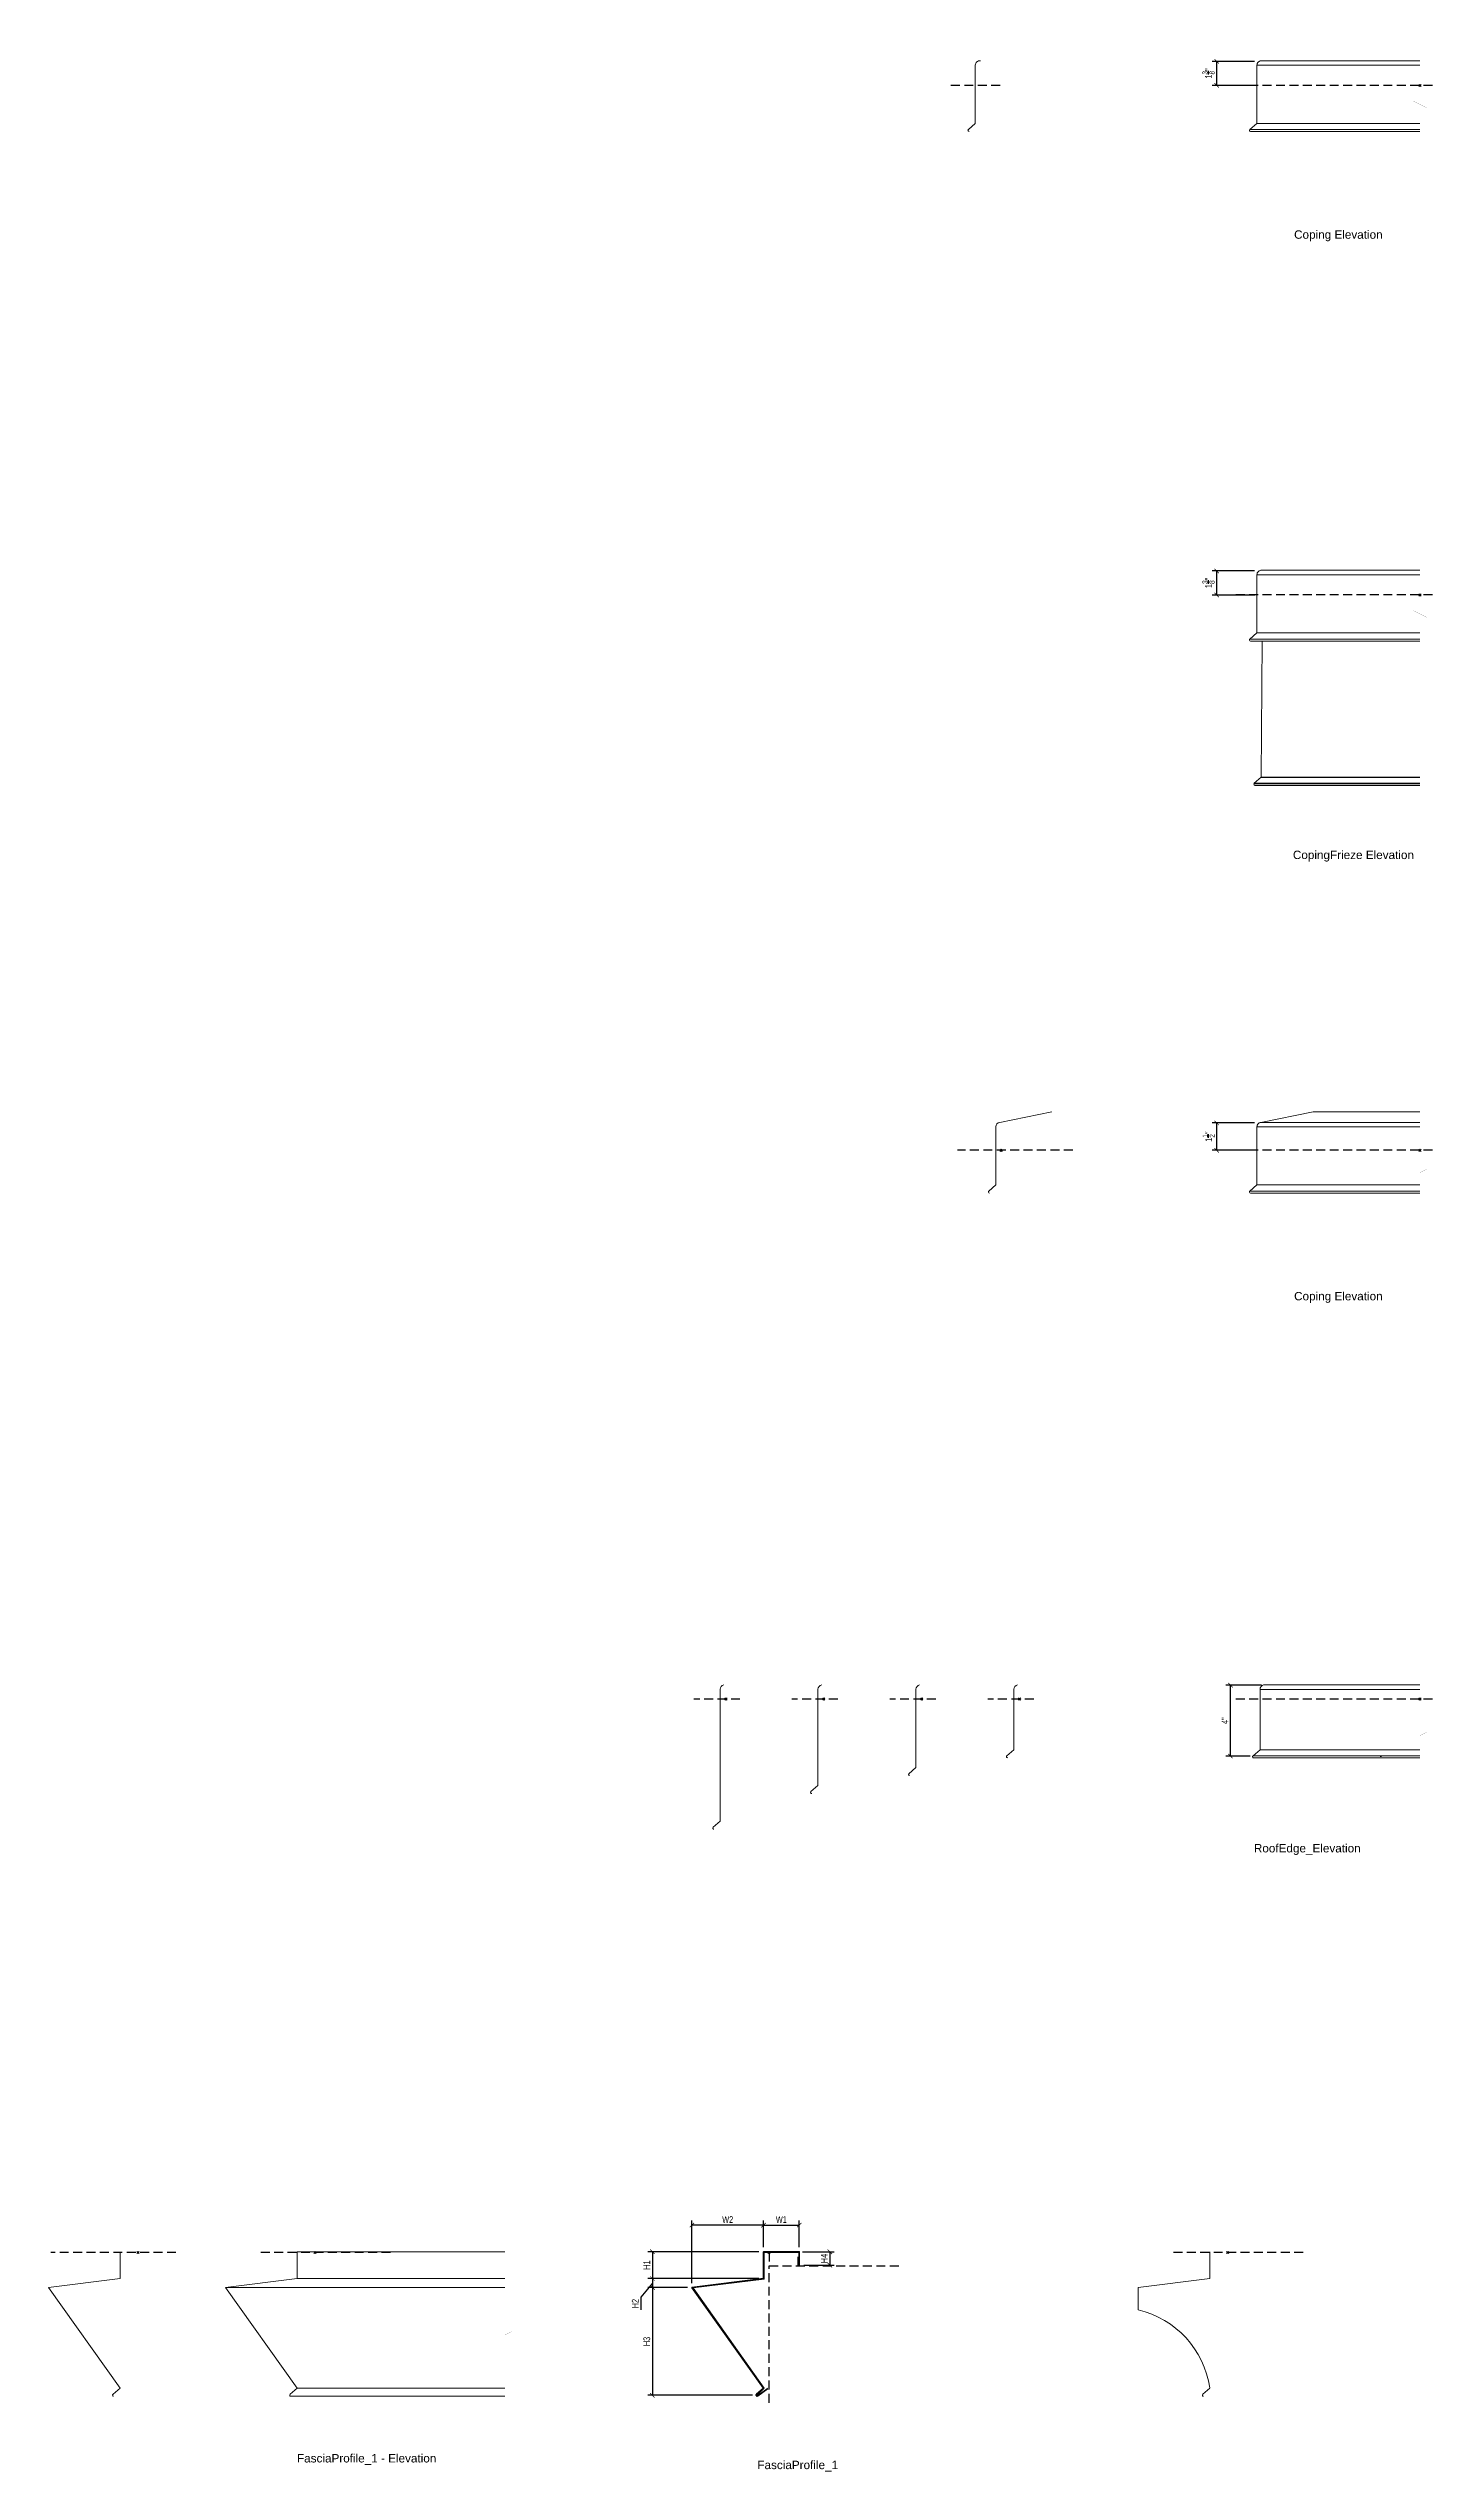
# Model space of a CAD drawing. Header units: inches. Extents: x 1550 to 1938, y 1113 to 1725.
# Drawn here: x 1565.9 to 1643.3, y 1587.6 to 1723.1 of the extents above; entities that cross this region are included whole.
import ezdxf
from ezdxf.enums import TextEntityAlignment as Align

# ---------------------------------------------------------------- set-up
doc = ezdxf.new("R2010")
doc.units = ezdxf.units.IN
doc.header["$LTSCALE"] = 4
doc.header["$MEASUREMENT"] = 0
doc.header["$PDMODE"] = 99
doc.header["$PDSIZE"] = 0.0625
doc.linetypes.add('HIDDEN2', pattern=[0.1875, 0.125, -0.0625])
doc.layers.get('Defpoints').update_dxf_attribs({"color": 121})
for name, color, linetype, lineweight in [('A-Anno-Dims', 211, 'Continuous', 25), ('A-Anno-Symb', 131, 'Continuous', 25), ('G-Anno-Ttlb', 213, 'Continuous', 50), ('SubStrate', 81, 'HIDDEN2', 25), ('Thin', 150, 'Continuous', 18), ('Wide', 212, 'Continuous', 35)]:
    doc.layers.add(name, color=color, linetype=linetype, lineweight=lineweight)
doc.layers.add('G-Anno-Nplt', color=140, linetype='Continuous', lineweight=18, plot=False)
doc.styles.add('Arch-Dim', font='arial.ttf', dxfattribs={"width": 0.75})
doc.styles.add('RomanS', font='romans.shx')
doc.dimstyles.new('Aec-Arch-I-3', dxfattribs={"dimscale": 4, "dimtxt": 0.09375, "dimasz": 0.0625, "dimexe": 0.0625, "dimexo": 0.0625, "dimgap": 0.03125, "dimtad": 1, "dimdec": 4, "dimzin": 3, "dimdsep": 46, "dimlunit": 4, "dimtxsty": 'Arch-Dim', "dimblk": 'ARCHTICK', "dimcen": 0.09375, "dimclrd": 8, "dimclre": 8, "dimazin": 2, "dimtfac": 0.75, "dimtdec": 4, "dimtix": 1, "dimtmove": 1, "dimatfit": 2, "dimldrblk": 'OPEN90', "dimfxl": 1, "dimtolj": 1, "dimtzin": 0, "dimarcsym": 0})

# ---------------------------------------------------------------- blocks, each defined once
blk = doc.blocks.new('Anno_Title_T2')
at = {"color": 0, "linetype": 'ByBlock', "lineweight": -2, "style": 'RomanS'}
blk.add_attdef('TITLE', (0, 0.5), '', height=1.25, dxfattribs=at)
blk.add_attdef('SCALE', text='', height=0.75, dxfattribs=at).set_placement((0, -0.5), align=Align.TOP_LEFT)
blk = doc.blocks.new('_ArchTick')
at = {"color": 0, "linetype": 'ByBlock', "const_width": 0.15}
blk.add_lwpolyline([(-0.5, -0.5), (0.5, 0.5)], dxfattribs=at)
blk = doc.blocks.new('*D16')
at = {"layer": 'A-Anno-Dims', "color": 8, "lineweight": -2, "transparency": 16777216}
for p, q in [((1633.34, 1722.35), (1630.98, 1722.35)), ((1631.23, 1721.01), (1631.23, 1722.35)), ((1633.37, 1721.01), (1630.98, 1721.01))]:
    blk.add_line(p, q, dxfattribs=at)
at = {"layer": 'Defpoints', "color": 0, "transparency": 16777216}
for p in [(1631.23, 1722.35), (1633.59, 1722.35), (1633.62, 1721.01)]:
    blk.add_point(p, dxfattribs=at)
at = {"layer": 'A-Anno-Dims', "color": 8, "lineweight": -2, "transparency": 16777216, "xscale": 0.25, "yscale": 0.25, "zscale": 0.25}
for p, rotation in [((1631.23, 1722.35), 90), ((1631.23, 1721.01), 270)]:
    blk.add_blockref('_ArchTick', p, dxfattribs=dict(at, rotation=rotation))
at = {"layer": 'A-Anno-Dims', "color": 0, "transparency": 16777216, "insert": (1630.77, 1721.68), "char_height": 0.375, "attachment_point": 5, "rotation": 90, "style": 'Arch-Dim'}
blk.add_mtext('\\A1;1{\\H0.750000x;\\S3/8;}"', dxfattribs=at)
blk = doc.blocks.new('_Open90')
at = {"color": 0, "linetype": 'ByBlock', "lineweight": -2}
for p, q in [((0, 0), (-1, 0)), ((-0.5, 0.5), (0, 0)), ((0, 0), (-0.5, -0.5))]:
    blk.add_line(p, q, dxfattribs=at)
blk = doc.blocks.new('*D56')
at = {"layer": 'A-Anno-Dims', "color": 8, "lineweight": -2, "transparency": 16777216}
for p, q in [((1633.34, 1693.86), (1630.98, 1693.86)), ((1631.23, 1692.51), (1631.23, 1693.86)), ((1633.37, 1692.51), (1630.98, 1692.51))]:
    blk.add_line(p, q, dxfattribs=at)
at = {"layer": 'Defpoints', "color": 0, "transparency": 16777216}
for p in [(1631.23, 1693.86), (1633.59, 1693.86), (1633.62, 1692.51)]:
    blk.add_point(p, dxfattribs=at)
at = {"layer": 'A-Anno-Dims', "color": 8, "lineweight": -2, "transparency": 16777216, "xscale": 0.25, "yscale": 0.25, "zscale": 0.25}
for p, rotation in [((1631.23, 1693.86), 90), ((1631.23, 1692.51), 270)]:
    blk.add_blockref('_ArchTick', p, dxfattribs=dict(at, rotation=rotation))
at = {"layer": 'A-Anno-Dims', "color": 0, "transparency": 16777216, "insert": (1630.77, 1693.19), "char_height": 0.375, "attachment_point": 5, "rotation": 90, "style": 'Arch-Dim'}
blk.add_mtext('\\A1;1{\\H0.750000x;\\S3/8;}"', dxfattribs=at)
blk = doc.blocks.new('*D110')
at = {"layer": 'A-Anno-Dims', "color": 8, "lineweight": -2, "transparency": 16777216}
for p, q in [((1633.34, 1662.99), (1630.98, 1662.99)), ((1631.23, 1661.46), (1631.23, 1662.99)), ((1633.37, 1661.46), (1630.98, 1661.46))]:
    blk.add_line(p, q, dxfattribs=at)
at = {"layer": 'Defpoints', "color": 0, "transparency": 16777216}
for p in [(1631.23, 1662.99), (1633.59, 1662.99), (1633.62, 1661.46)]:
    blk.add_point(p, dxfattribs=at)
at = {"layer": 'A-Anno-Dims', "color": 8, "lineweight": -2, "transparency": 16777216, "xscale": 0.25, "yscale": 0.25, "zscale": 0.25}
for p, rotation in [((1631.23, 1662.99), 90), ((1631.23, 1661.46), 270)]:
    blk.add_blockref('_ArchTick', p, dxfattribs=dict(at, rotation=rotation))
at = {"layer": 'A-Anno-Dims', "color": 0, "transparency": 16777216, "insert": (1630.78, 1662.22), "char_height": 0.375, "attachment_point": 5, "rotation": 90, "style": 'Arch-Dim'}
blk.add_mtext('\\A1;1{\\H0.750000x;\\S1/2;}"', dxfattribs=at)
blk = doc.blocks.new('*D148')
at = {"layer": 'A-Anno-Dims', "color": 8, "lineweight": -2, "transparency": 16777216}
for p, q in [((1633.74, 1631.55), (1631.75, 1631.55)), ((1632, 1627.58), (1632, 1631.55)), ((1633.1, 1627.58), (1631.75, 1627.58))]:
    blk.add_line(p, q, dxfattribs=at)
at = {"layer": 'Defpoints', "color": 0, "transparency": 16777216}
for p in [(1632, 1631.55), (1633.99, 1631.55), (1633.35, 1627.58)]:
    blk.add_point(p, dxfattribs=at)
at = {"layer": 'A-Anno-Dims', "color": 8, "lineweight": -2, "transparency": 16777216, "xscale": 0.25, "yscale": 0.25, "zscale": 0.25}
for p, rotation in [((1632, 1631.55), 90), ((1632, 1627.58), 270)]:
    blk.add_blockref('_ArchTick', p, dxfattribs=dict(at, rotation=rotation))
at = {"layer": 'A-Anno-Dims', "color": 0, "transparency": 16777216, "insert": (1631.69, 1629.56), "char_height": 0.375, "attachment_point": 5, "rotation": 90, "style": 'Arch-Dim'}
blk.add_mtext('\\A1;4"', dxfattribs=at)
blk = doc.blocks.new('*D161')
at = {"layer": 'A-Anno-Dims', "color": 8, "lineweight": -2, "transparency": 16777216}
for p, q in [((1605.89, 1600.11), (1605.89, 1601.6)), ((1605.89, 1601.35), (1607.89, 1601.35)), ((1607.89, 1600.11), (1607.89, 1601.6))]:
    blk.add_line(p, q, dxfattribs=at)
at = {"layer": 'Defpoints', "color": 0, "transparency": 16777216}
for p in [(1607.89, 1601.35), (1605.89, 1599.86), (1607.89, 1599.86)]:
    blk.add_point(p, dxfattribs=at)
at = {"layer": 'A-Anno-Dims', "color": 8, "lineweight": -2, "transparency": 16777216, "xscale": 0.25, "yscale": 0.25, "zscale": 0.25, "rotation": 180}
blk.add_blockref('_ArchTick', (1605.89, 1601.35), dxfattribs=at)
at = {"layer": 'A-Anno-Dims', "color": 8, "lineweight": -2, "transparency": 16777216, "xscale": 0.25, "yscale": 0.25, "zscale": 0.25}
blk.add_blockref('_ArchTick', (1607.89, 1601.35), dxfattribs=at)
at = {"layer": 'A-Anno-Dims', "color": 0, "transparency": 16777216, "insert": (1606.89, 1601.66), "char_height": 0.375, "attachment_point": 5, "style": 'Arch-Dim'}
blk.add_mtext('\\A1;W1', dxfattribs=at)
blk = doc.blocks.new('*D162')
at = {"layer": 'A-Anno-Dims', "color": 8, "lineweight": -2, "transparency": 16777216}
for p, q in [((1608.08, 1599.86), (1609.85, 1599.86)), ((1608.14, 1599.11), (1609.85, 1599.11)), ((1609.6, 1599.86), (1609.6, 1599.11))]:
    blk.add_line(p, q, dxfattribs=at)
at = {"layer": 'Defpoints', "color": 0, "transparency": 16777216}
for p in [(1607.83, 1599.86), (1607.89, 1599.11), (1609.6, 1599.11)]:
    blk.add_point(p, dxfattribs=at)
at = {"layer": 'A-Anno-Dims', "color": 8, "lineweight": -2, "transparency": 16777216, "xscale": 0.25, "yscale": 0.25, "zscale": 0.25}
for p, rotation in [((1609.6, 1599.86), 90), ((1609.6, 1599.11), 270)]:
    blk.add_blockref('_ArchTick', p, dxfattribs=dict(at, rotation=rotation))
at = {"layer": 'A-Anno-Dims', "color": 0, "transparency": 16777216, "insert": (1609.29, 1599.48), "char_height": 0.375, "attachment_point": 5, "rotation": 90, "style": 'Arch-Dim'}
blk.add_mtext('\\A1;H4', dxfattribs=at)
blk = doc.blocks.new('*D163')
at = {"layer": 'A-Anno-Dims', "color": 8, "lineweight": -2, "transparency": 16777216}
for p, q in [((1601.89, 1598.11), (1601.89, 1601.6)), ((1605.89, 1601.35), (1601.89, 1601.35)), ((1605.89, 1600.11), (1605.89, 1601.6))]:
    blk.add_line(p, q, dxfattribs=at)
at = {"layer": 'Defpoints', "color": 0, "transparency": 16777216}
for p in [(1601.89, 1601.35), (1605.89, 1599.86), (1601.89, 1597.86)]:
    blk.add_point(p, dxfattribs=at)
at = {"layer": 'A-Anno-Dims', "color": 8, "lineweight": -2, "transparency": 16777216, "xscale": 0.25, "yscale": 0.25, "zscale": 0.25, "rotation": 180}
blk.add_blockref('_ArchTick', (1601.89, 1601.35), dxfattribs=at)
at = {"layer": 'A-Anno-Dims', "color": 8, "lineweight": -2, "transparency": 16777216, "xscale": 0.25, "yscale": 0.25, "zscale": 0.25}
blk.add_blockref('_ArchTick', (1605.89, 1601.35), dxfattribs=at)
at = {"layer": 'A-Anno-Dims', "color": 0, "transparency": 16777216, "insert": (1603.89, 1601.66), "char_height": 0.375, "attachment_point": 5, "style": 'Arch-Dim'}
blk.add_mtext('\\A1;W2', dxfattribs=at)
blk = doc.blocks.new('*D164')
at = {"layer": 'A-Anno-Dims', "color": 8, "lineweight": -2, "transparency": 16777216}
for p, q in [((1605.64, 1599.86), (1599.43, 1599.86)), ((1599.68, 1599.86), (1599.68, 1598.36)), ((1605.64, 1598.36), (1599.43, 1598.36))]:
    blk.add_line(p, q, dxfattribs=at)
at = {"layer": 'Defpoints', "color": 0, "transparency": 16777216}
for p in [(1605.89, 1599.86), (1599.68, 1598.36), (1605.89, 1598.36)]:
    blk.add_point(p, dxfattribs=at)
at = {"layer": 'A-Anno-Dims', "color": 8, "lineweight": -2, "transparency": 16777216, "xscale": 0.25, "yscale": 0.25, "zscale": 0.25}
for p, rotation in [((1599.68, 1599.86), 90), ((1599.68, 1598.36), 270)]:
    blk.add_blockref('_ArchTick', p, dxfattribs=dict(at, rotation=rotation))
at = {"layer": 'A-Anno-Dims', "color": 0, "transparency": 16777216, "insert": (1599.37, 1599.11), "char_height": 0.375, "attachment_point": 5, "rotation": 90, "style": 'Arch-Dim'}
blk.add_mtext('\\A1;H1', dxfattribs=at)
blk = doc.blocks.new('*D165')
at = {"layer": 'A-Anno-Dims', "color": 8, "lineweight": -2, "transparency": 16777216}
for p, q in [((1599.68, 1598.11), (1599.03, 1597.31)), ((1605.64, 1598.36), (1599.43, 1598.36)), ((1601.64, 1597.86), (1599.43, 1597.86)), ((1599.68, 1598.36), (1599.68, 1597.86)), ((1599.03, 1597.31), (1599.03, 1596.61))]:
    blk.add_line(p, q, dxfattribs=at)
at = {"layer": 'Defpoints', "color": 0, "transparency": 16777216}
for p in [(1599.68, 1597.86), (1601.89, 1597.86), (1605.89, 1598.36)]:
    blk.add_point(p, dxfattribs=at)
at = {"layer": 'A-Anno-Dims', "color": 8, "lineweight": -2, "transparency": 16777216, "xscale": 0.25, "yscale": 0.25, "zscale": 0.25}
for p, rotation in [((1599.68, 1598.36), 90), ((1599.68, 1597.86), 270)]:
    blk.add_blockref('_ArchTick', p, dxfattribs=dict(at, rotation=rotation))
at = {"layer": 'A-Anno-Dims', "color": 0, "transparency": 16777216, "insert": (1598.72, 1596.96), "char_height": 0.375, "attachment_point": 5, "rotation": 90, "style": 'Arch-Dim'}
blk.add_mtext('\\A1;H2', dxfattribs=at)
blk = doc.blocks.new('*D166')
at = {"layer": 'A-Anno-Dims', "color": 8, "lineweight": -2, "transparency": 16777216}
for p, q in [((1601.64, 1597.86), (1599.43, 1597.86)), ((1599.68, 1597.86), (1599.68, 1591.83)), ((1605.27, 1591.83), (1599.43, 1591.83))]:
    blk.add_line(p, q, dxfattribs=at)
at = {"layer": 'Defpoints', "color": 0, "transparency": 16777216}
for p in [(1601.89, 1597.86), (1599.68, 1591.83), (1605.52, 1591.83)]:
    blk.add_point(p, dxfattribs=at)
at = {"layer": 'A-Anno-Dims', "color": 8, "lineweight": -2, "transparency": 16777216, "xscale": 0.25, "yscale": 0.25, "zscale": 0.25}
for p, rotation in [((1599.68, 1597.86), 90), ((1599.68, 1591.83), 270)]:
    blk.add_blockref('_ArchTick', p, dxfattribs=dict(at, rotation=rotation))
at = {"layer": 'A-Anno-Dims', "color": 0, "transparency": 16777216, "insert": (1599.37, 1594.84), "char_height": 0.375, "attachment_point": 5, "rotation": 90, "style": 'Arch-Dim'}
blk.add_mtext('\\A1;H3', dxfattribs=at)
blk = doc.blocks.new('AecDtl_FasciaProfile_1UK')
at = {"layer": 'Thin'}
blk.add_lwpolyline([(-0.68, -7.99), (-0.27, -7.58), (-4.25, -1.98), (-0.28, -1.49), (-0.28, 0.01), (1.66, 0.01), (1.66, -0.71)], dxfattribs=at)
at = {"layer": 'Wide'}
blk.add_lwpolyline([(-0.31, -1.46), (-0.31, 0.04), (1.69, 0.04), (1.69, -0.71)], dxfattribs=at)
blk.add_lwpolyline([(-0.07, -7.6), (-0.62, -8.02, -0.393565), (-0.71, -8.01), (-0.71, -8.01, -0.414214), (-0.7, -7.92), (-0.31, -7.58), (-4.31, -1.96), (-0.31, -1.46)], format="xyb", dxfattribs=at)
blk = doc.blocks.new('AecDtl_CopingElevUK')
at = {"layer": 'Defpoints'}
for p in [(-0.03, 1.38), (-0.31, 1.13), (-0.7, -2.46), (-0.66, -2.58), (-0.31, -2.12)]:
    blk.add_point(p, dxfattribs=at)
at = {"layer": 'Thin'}
blk.add_lwpolyline([(-0.66, -2.58, -0.642989), (-0.7, -2.46), (-0.31, -2.12), (-0.31, 1.13, -0.447008), (-0.03, 1.38, -18.055385)], format="xyb", dxfattribs=at)
blk = doc.blocks.new('AecDtl_RoofEdge4ElevUK')
at = {"layer": 'Defpoints'}
for p in [(-0.33, 0.55), (-0.12, 0.79), (-0.72, -3.17), (-0.68, -3.28), (-0.33, -2.83)]:
    blk.add_point(p, dxfattribs=at)
at = {"layer": 'Thin'}
blk.add_lwpolyline([(-0.68, -3.28, -0.189701), (-0.72, -3.26), (-0.72, -3.26, -0.414214), (-0.72, -3.17), (-0.33, -2.83), (-0.33, 0.55, -0.357511), (-0.12, 0.79)], format="xyb", dxfattribs=at)
blk = doc.blocks.new('AecDtl_RoofEdge5ElevUK')
at = {"layer": 'Defpoints'}
for p in [(-0.33, 0.55), (-0.12, 0.79), (-0.33, -3.83), (-0.72, -4.17), (-0.68, -4.28)]:
    blk.add_point(p, dxfattribs=at)
at = {"layer": 'Thin'}
blk.add_lwpolyline([(-0.68, -4.28, -0.189701), (-0.72, -4.26), (-0.72, -4.26, -0.414214), (-0.72, -4.17), (-0.33, -3.83), (-0.33, 0.55, -0.357511), (-0.12, 0.79)], format="xyb", dxfattribs=at)
blk = doc.blocks.new('AecDtl_RoofEdge6ElevUK')
at = {"layer": 'Defpoints'}
for p in [(-0.33, 0.55), (-0.12, 0.79), (-0.72, -5.17), (-0.68, -5.28), (-0.33, -4.83)]:
    blk.add_point(p, dxfattribs=at)
at = {"layer": 'Thin'}
blk.add_lwpolyline([(-0.68, -5.28, -0.189701), (-0.72, -5.26), (-0.72, -5.26, -0.414214), (-0.72, -5.17), (-0.33, -4.83), (-0.33, 0.55, -0.357511), (-0.12, 0.79)], format="xyb", dxfattribs=at)
blk = doc.blocks.new('AecDtl_RoofEdge8ElevUK')
at = {"layer": 'Defpoints'}
for p in [(-0.33, 0.55), (-0.12, 0.79), (-0.72, -7.17), (-0.68, -7.28), (-0.33, -6.83)]:
    blk.add_point(p, dxfattribs=at)
at = {"layer": 'Thin'}
blk.add_lwpolyline([(-0.68, -7.28, -0.189701), (-0.72, -7.26), (-0.72, -7.26, -0.414214), (-0.72, -7.17), (-0.33, -6.83), (-0.33, 0.55, -0.357511), (-0.12, 0.79)], format="xyb", dxfattribs=at)
blk = doc.blocks.new('AecDtl_FasciaPro1ElevUK')
at = {"layer": 'Defpoints'}
for p in [(-1, 0.04), (-5, -1.96), (-1, -1.46), (-1.39, -7.92), (-1.36, -8.03), (-1, -7.58)]:
    blk.add_point(p, dxfattribs=at)
at = {"layer": 'Thin'}
for p, q in [((-1, -1.46), (-1, 0.04)), ((-5, -1.96), (-1, -1.46)), ((-1, -7.58), (-5, -1.96)), ((-1.4, -8.01), (-1.4, -8.01)), ((-1.39, -7.92), (-1, -7.58))]:
    blk.add_line(p, q, dxfattribs=at)
for start, end in [(131.285, 221.285), (221.285, 264.2507)]:
    blk.add_arc((-1.35, -7.97), 0.0625, start, end, dxfattribs=at)
blk = doc.blocks.new('AecDtl_FasciaPro2ElevUK')
at = {"layer": 'Defpoints'}
for p in [(-1, 0.04), (-5, -1.96), (-1, -1.46), (-5, -3.21), (-1.39, -7.92), (-1.36, -8.03), (-1, -7.58)]:
    blk.add_point(p, dxfattribs=at)
at = {"layer": 'Thin'}
for p, q in [((-1, 0.04), (-1, -1.46)), ((-1, -1.46), (-5, -1.96)), ((-5, -1.96), (-5, -3.21)), ((-1.4, -8.01), (-1.4, -8.01)), ((-1, -7.58), (-1.39, -7.92))]:
    blk.add_line(p, q, dxfattribs=at)
for centre, radius, start, end in [((-6.19, -8.31), 5.24, 8.0721, 76.865), ((-1.35, -7.97), 0.0625, 131.285, 221.285), ((-1.35, -7.97), 0.0625, 221.285, 264.2507)]:
    blk.add_arc(centre, radius, start, end, dxfattribs=at)
blk = doc.blocks.new('AecDtl_PeakedCopingElevUK')
at = {"layer": 'Defpoints'}
for p in [(-0.08, 1.56), (2.84, 2.15), (-0.3, 1.31), (-0.69, -2.28), (-0.66, -2.39), (-0.3, -1.94)]:
    blk.add_point(p, dxfattribs=at)
at = {"layer": 'Thin'}
blk.add_lwpolyline([(-0.66, -2.39, -0.642989), (-0.69, -2.28), (-0.3, -1.94), (-0.3, 1.31, -0.382162), (-0.08, 1.56), (2.84, 2.15)], format="xyb", dxfattribs=at)

msp = doc.modelspace()

# ---------------------------------------------------------------- linework, layer by layer
msp.add_point((1619.1793, 1661.45685))
at = {"layer": 'A-Anno-Dims'}
for points in [[(1633.32418, 1681.98659), (1642.59137, 1681.98659)], [(1633.36067, 1681.87572), (1642.59137, 1681.87572)], [(1633.71645, 1682.33102), (1642.59137, 1682.33102)]]:
    msp.add_lwpolyline(points, dxfattribs=at)
at = {"layer": 'A-Anno-Symb', "const_width": 0.00375}
for points in [[(1642.59137, 1723.07476), (1642.59137, 1721.82454), (1642.59137, 1720.32454), (1642.21637, 1720.13704), (1642.96637, 1719.76204), (1642.59137, 1719.57454), (1642.59137, 1718.07454), (1642.59137, 1716.82431)], [(1642.59137, 1694.58059), (1642.59137, 1693.33036), (1642.59137, 1691.83036), (1642.21637, 1691.64286), (1642.96637, 1691.26786), (1642.59137, 1691.08036), (1642.59137, 1689.58036), (1642.59137, 1680.47821)], [(1642.59137, 1663.70608), (1642.59137, 1662.45586), (1642.59137, 1660.95586), (1642.21637, 1660.76836), (1642.96637, 1660.39336), (1642.59137, 1660.20586), (1642.59137, 1658.70586), (1642.59137, 1657.45564)], [(1642.59137, 1632.22236), (1642.59137, 1630.97214), (1642.59137, 1629.47214), (1642.21637, 1629.28464), (1642.96637, 1628.90964), (1642.59137, 1628.72214), (1642.59137, 1627.22214), (1642.59137, 1625.97191)], [(1591.4212, 1601.58341), (1591.4212, 1597.44869), (1591.4212, 1595.94869), (1591.0462, 1595.76119), (1591.7962, 1595.38619), (1591.4212, 1595.19869), (1591.4212, 1593.69869), (1591.4212, 1589.56396)]]:
    msp.add_lwpolyline(points, dxfattribs=at)
at = {"layer": 'G-Anno-Nplt'}
for p in [(1642.59137, 1721.00759), (1642.59137, 1692.51341), (1642.59137, 1661.45685), (1603.79239, 1630.76441), (1609.26743, 1630.76441), (1614.74247, 1630.76441), (1620.21752, 1630.76441), (1642.59137, 1630.76441), (1570.9148, 1599.81557), (1580.81454, 1599.81557), (1606.20276, 1599.81557), (1631.84005, 1599.81557)]:
    msp.add_point(p, dxfattribs=at)
at = {"layer": 'SubStrate'}
for points in [[(1619.12222, 1721.00759), (1616.35396, 1721.00759)], [(1643.29733, 1721.00759), (1632.06598, 1721.00759)], [(1643.29733, 1692.51341), (1632.06598, 1692.51341)], [(1623.1832, 1661.45685), (1616.73419, 1661.45685)], [(1643.29733, 1661.45685), (1632.06598, 1661.45685)], [(1604.57574, 1630.76441), (1602.0037, 1630.76441)], [(1610.05079, 1630.76441), (1607.47875, 1630.76441)], [(1615.52583, 1630.76441), (1612.95379, 1630.76441)], [(1621.00087, 1630.76441), (1618.42883, 1630.76441)], [(1643.29733, 1630.76441), (1632.06598, 1630.76441)], [(1573.04289, 1599.81557), (1566.04786, 1599.81557)], [(1585.03569, 1599.81557), (1577.726, 1599.81557)], [(1606.20276, 1591.40516), (1606.20276, 1599.06557), (1613.56584, 1599.06557)], [(1636.06119, 1599.81557), (1628.75151, 1599.81557)]]:
    msp.add_lwpolyline(points, dxfattribs=at)
msp.add_lwpolyline([(1606.20276, 1599.06557), (1607.82776, 1599.06557), (1607.82776, 1599.81557), (1606.20276, 1599.81557)], close=True, dxfattribs=at)
at = {"layer": 'Thin'}
for p, q in [((1633.65369, 1631.31128), (1642.59137, 1631.31128)), ((1633.26143, 1627.59194), (1642.59137, 1627.59194)), ((1633.65369, 1627.93637), (1642.59137, 1627.93637)), ((1579.81454, 1598.35759), (1579.81454, 1599.85759)), ((1579.81454, 1599.85759), (1591.4212, 1599.85759)), ((1575.81454, 1597.85759), (1579.81454, 1598.35759)), ((1579.81454, 1592.23753), (1575.81454, 1597.85759)), ((1579.41806, 1591.80318), (1579.41655, 1591.8049)), ((1579.42228, 1591.8931), (1579.81454, 1592.23753))]:
    msp.add_line(p, q, dxfattribs=at)
for points in [[(1633.12387, 1718.43239, -0.642988941), (1633.08738, 1718.54326), (1633.47965, 1718.8877), (1633.47965, 1722.13799, -0.447008473), (1633.75726, 1722.38646, -18.055385139)], [(1633.12387, 1689.93822, -0.642988941), (1633.08738, 1690.04909), (1633.47965, 1690.39352), (1633.47965, 1693.64382, -0.447008473), (1633.75726, 1693.89229, -18.055385139)], [(1633.77754, 1689.93822), (1633.71645, 1682.33102), (1633.32418, 1681.98659, 0.414213562), (1633.31846, 1681.89839), (1633.31997, 1681.89667, 0.242222194), (1633.37319, 1681.87572, 0.242222194)], [(1633.12387, 1659.06372, -0.642988941), (1633.08738, 1659.17459), (1633.47965, 1659.51902), (1633.47965, 1662.76932, -0.447008473), (1633.75726, 1663.01779, -18.055385139)], [(1633.29791, 1627.48107, -0.189700978), (1633.25721, 1627.50202), (1633.2557, 1627.50373, -0.414213562), (1633.26143, 1627.59194), (1633.65369, 1627.93637), (1633.65369, 1631.31128, -0.357510765), (1633.85467, 1631.55642), (1642.59137, 1631.55642)]]:
    msp.add_lwpolyline(points, format="xyb", dxfattribs=at)
for points in [[(1633.70204, 1722.38646), (1642.59137, 1722.38646)], [(1633.47965, 1722.13799), (1642.59137, 1722.13799)], [(1633.08738, 1718.54326), (1642.59137, 1718.54326)], [(1642.59137, 1718.43239), (1633.12387, 1718.43239)], [(1642.59137, 1718.8877), (1633.47965, 1718.8877)], [(1633.70204, 1693.89229), (1642.59137, 1693.89229)], [(1633.47965, 1693.64382), (1642.59137, 1693.64382)], [(1633.08738, 1690.04909), (1642.59137, 1690.04909)], [(1642.59137, 1689.93822), (1633.12387, 1689.93822)], [(1642.59137, 1690.39352), (1633.47965, 1690.39352)], [(1633.47965, 1662.76932), (1642.59137, 1662.76932)], [(1633.70204, 1663.01779), (1636.62607, 1663.60259)], [(1633.70204, 1663.01779), (1642.59137, 1663.01779)], [(1636.62607, 1663.60259), (1642.59137, 1663.60259)], [(1633.08738, 1659.17459), (1642.59137, 1659.17459)], [(1642.59137, 1659.06372), (1633.12387, 1659.06372)], [(1642.59137, 1659.51902), (1633.47965, 1659.51902)], [(1633.29791, 1627.48107), (1642.59137, 1627.48107)], [(1575.81454, 1597.85759), (1591.4212, 1597.85759)], [(1579.81454, 1598.35759), (1591.4212, 1598.35759)], [(1579.45876, 1591.78223), (1591.4212, 1591.78223)], [(1579.81454, 1592.23753), (1591.4212, 1592.23753)]]:
    msp.add_lwpolyline(points, dxfattribs=at)
for centre, start, end in [((1579.46351, 1591.84613), 131.2850183, 221.2850183), ((1579.46502, 1591.84442), 221.2850183, 264.2507401)]:
    msp.add_arc(centre, 0.0625, start, end, dxfattribs=at)
at = {"layer": 'Wide'}
msp.add_lwpolyline([(1640.40202, 1627.54749), (1640.39901, 1627.54353)], dxfattribs=at)

# ---------------------------------------------------------------- block references
for name, p in [('AecDtl_CopingElevUK', (1618.04523, 1721.00759)), ('AecDtl_PeakedCopingElevUK', (1619.1793, 1661.45685)), ('AecDtl_RoofEdge8ElevUK', (1603.79239, 1630.76441)), ('AecDtl_RoofEdge6ElevUK', (1609.26743, 1630.76441)), ('AecDtl_RoofEdge5ElevUK', (1614.74247, 1630.76441)), ('AecDtl_RoofEdge4ElevUK', (1620.21752, 1630.76441)), ('AecDtl_FasciaPro1ElevUK', (1570.9148, 1599.81557)), ('AecDtl_FasciaProfile_1UK', (1606.20276, 1599.81557)), ('AecDtl_FasciaPro2ElevUK', (1631.84005, 1599.81557))]:
    msp.add_blockref(name, p)
at = {"layer": 'G-Anno-Ttlb'}
ref = msp.add_blockref('Anno_Title_T2', (1635.55765, 1712.24751), dxfattribs=dict(at, xscale=0.375, yscale=0.375, zscale=0.375))
ref.add_attrib('TITLE', 'Coping Elevation', (1635.55765, 1712.43501), dxfattribs={"layer": '0', "color": 0, "linetype": 'ByBlock', "lineweight": -2, "height": 0.46875, "style": 'Arch-Dim'})
ref = msp.add_blockref('Anno_Title_T2', (1635.4902, 1677.55699), dxfattribs=dict(at, xscale=0.375, yscale=0.375, zscale=0.375))
ref.add_attrib('TITLE', 'CopingFrieze Elevation', (1635.4902, 1677.74449), dxfattribs={"layer": '0', "color": 0, "linetype": 'ByBlock', "lineweight": -2, "height": 0.46875, "style": 'Arch-Dim'})
ref = msp.add_blockref('Anno_Title_T2', (1635.55765, 1652.87883), dxfattribs=dict(at, xscale=0.375, yscale=0.375, zscale=0.375))
ref.add_attrib('TITLE', 'Coping Elevation', (1635.55765, 1653.06633), dxfattribs={"layer": '0', "color": 0, "linetype": 'ByBlock', "lineweight": -2, "height": 0.46875, "style": 'Arch-Dim'})
ref = msp.add_blockref('Anno_Title_T2', (1633.30987, 1622.00433), dxfattribs=dict(at, xscale=0.375, yscale=0.375, zscale=0.375))
ref.add_attrib('TITLE', 'RoofEdge_Elevation', (1633.30987, 1622.19183), dxfattribs={"layer": '0', "color": 0, "linetype": 'ByBlock', "lineweight": -2, "height": 0.46875, "style": 'Arch-Dim'})
ref = msp.add_blockref('Anno_Title_T2', (1579.81131, 1587.88777), dxfattribs=dict(at, xscale=0.375, yscale=0.375, zscale=0.375))
ref.add_attrib('TITLE', 'FasciaProfile_1 - Elevation', (1579.81131, 1588.07527), dxfattribs={"layer": '0', "color": 0, "linetype": 'ByBlock', "lineweight": -2, "height": 0.46875, "style": 'Arch-Dim'})
ref = msp.add_blockref('Anno_Title_T2', (1605.5495, 1587.51495), dxfattribs=dict(at, xscale=0.375, yscale=0.375, zscale=0.375))
ref.add_attrib('TITLE', 'FasciaProfile_1', (1605.5495, 1587.70245), dxfattribs={"layer": '0', "color": 0, "linetype": 'ByBlock', "lineweight": -2, "height": 0.46875, "style": 'Arch-Dim'})

# ---------------------------------------------------------------- dimensions: what is measured, and where the dimension line sits
at = {"layer": 'A-Anno-Dims'}
for base, p1, p2, picture, middle in [((1631.23234, 1722.35496), (1633.62155, 1721.00759), (1633.58723, 1722.35496), '*D16', (1630.77317, 1721.68127)), ((1631.23234, 1693.86078), (1633.62155, 1692.51341), (1633.58723, 1693.86078), '*D56', (1630.77317, 1693.1871)), ((1631.23234, 1662.98628), (1633.62155, 1661.45685), (1633.58723, 1662.98628), '*D110', (1630.77806, 1662.22157)), ((1632.0010697521, 1631.5456589523), (1633.3537614699, 1627.5769089523), (1633.9944189715, 1631.5456589523), '*D148', (1631.6885697521, 1629.5612839523))]:
    dim = msp.add_linear_dim(base=base, p1=p1, p2=p2, angle=90, dimstyle='Aec-Arch-I-3', dxfattribs=at)
    dim.commit()
    dim.dimension.update_dxf_attribs({"geometry": picture, "text_midpoint": middle})
for base, p1, p2, text, picture, middle in [((1601.89333, 1601.34905), (1605.89333, 1599.86244), (1601.89333, 1597.85759), 'W2', '*D163', (1603.89333, 1601.66232)), ((1607.89026, 1601.34905), (1605.89333, 1599.85759), (1607.89026, 1599.86244), 'W1', '*D161', (1606.89179, 1601.66232))]:
    dim = msp.add_linear_dim(base=base, p1=p1, p2=p2, text=text, dimstyle='Aec-Arch-I-3', dxfattribs=at)
    dim.commit()
    dim.dimension.update_dxf_attribs({"geometry": picture, "text_midpoint": middle})
for base, p1, p2, text, picture, middle in [((1599.68232, 1598.35759), (1605.89333, 1599.86244), (1605.89333, 1598.35759), 'H1', '*D164', (1599.36905, 1599.11001)), ((1609.59909, 1599.1068), (1607.82776, 1599.85759), (1607.89026, 1599.1068), 'H4', '*D162', (1609.28659, 1599.48219)), ((1599.68232, 1591.82778), (1601.89333, 1597.85759), (1605.52168, 1591.82778), 'H3', '*D166', (1599.36572, 1594.84268))]:
    dim = msp.add_linear_dim(base=base, p1=p1, p2=p2, angle=90, text=text, dimstyle='Aec-Arch-I-3', dxfattribs=at)
    dim.commit()
    dim.dimension.update_dxf_attribs({"geometry": picture, "text_midpoint": middle})
dim = msp.add_linear_dim(base=(1599.68232, 1597.85759), p1=(1605.89333, 1598.35759), p2=(1601.89333, 1597.85759), angle=90, text='H2', dimstyle='Aec-Arch-I-3', dxfattribs=at)
dim.commit()
dim.dimension.update_dxf_attribs({"geometry": '*D165', "text_midpoint": (1599.03233, 1597.18151), "dimtype": 160})

doc.saveas('drawing.dxf')
